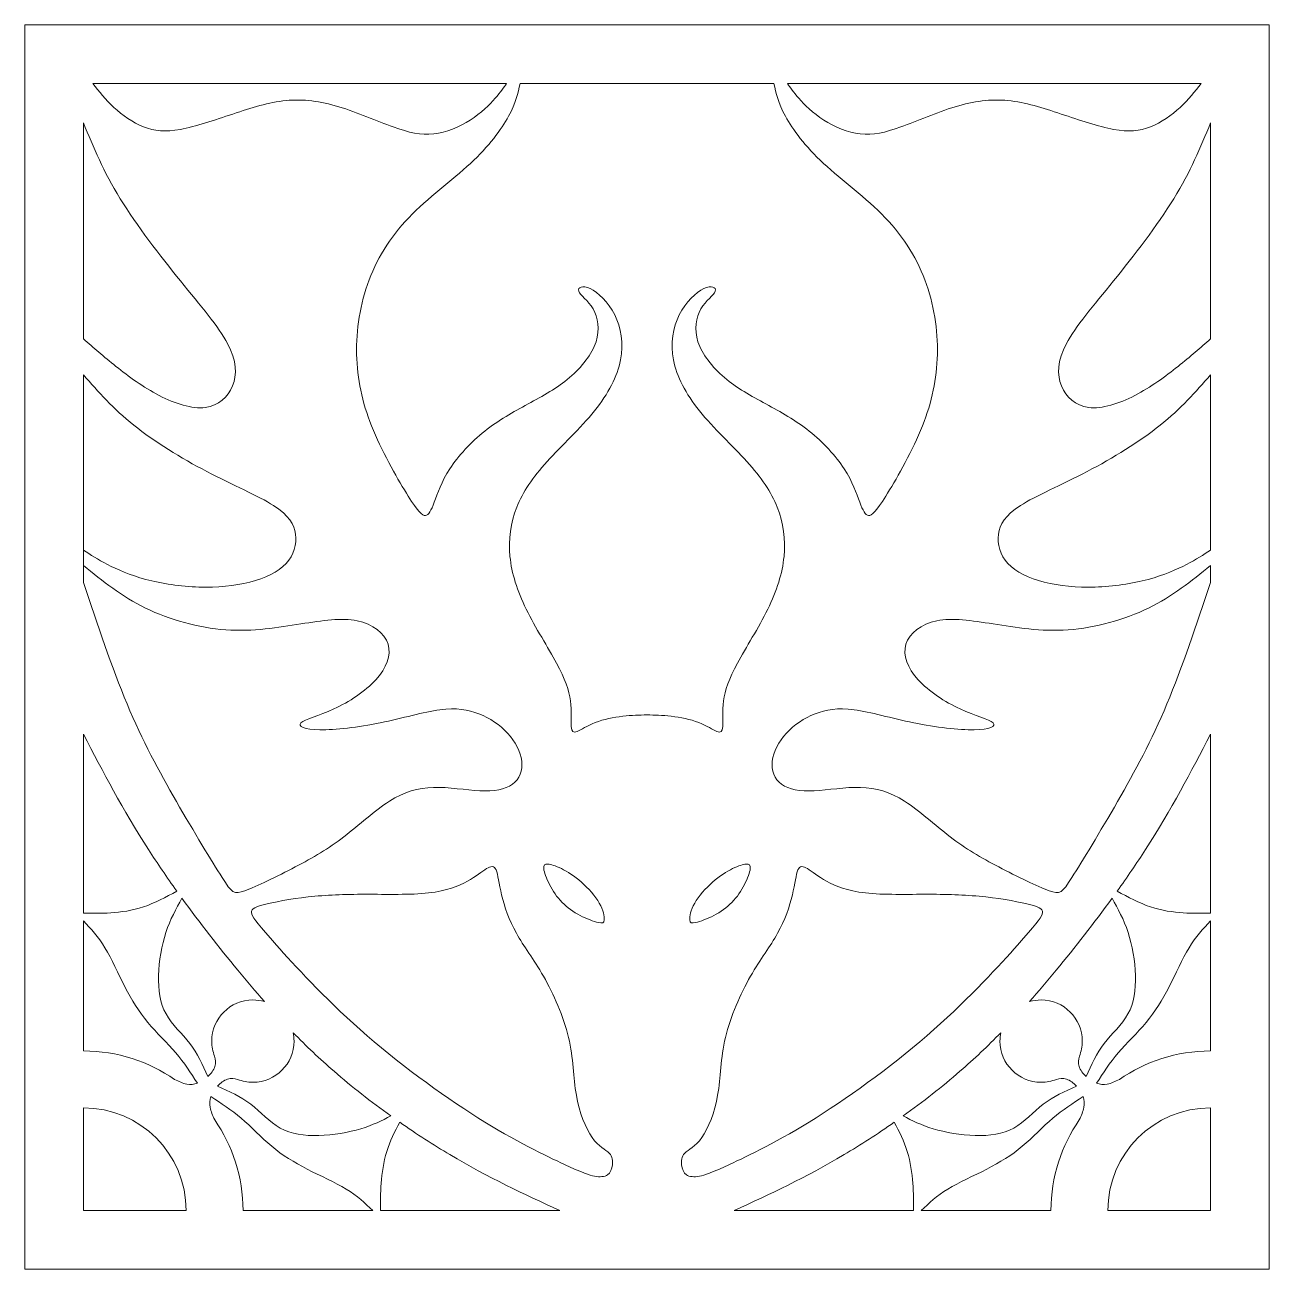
# Model space of a CAD drawing. Header units: millimetres. Extents: x -100 to 96, y -14 to 194.
# Drawn here: x 8.8 to 96.1, y 106.5 to 193.8 of the extents above; entities that cross this region are included whole.
import ezdxf

# ---------------------------------------------------------------- set-up
doc = ezdxf.new("R2010")
doc.units = ezdxf.units.MM
doc.header["$MEASUREMENT"] = 0
doc.layers.add('Layer 1', color=7, linetype='Continuous')

msp = doc.modelspace()

# ---------------------------------------------------------------- linework, layer by layer
at = {"layer": 'Layer 1', "lineweight": 20}
msp.add_lwpolyline([(8.777, 106.4617), (96.0902, 106.4617), (96.0902, 193.7749), (8.777, 193.7749), (8.777, 106.4617)], close=True, dxfattribs=at)
for points, knots in [([(13.5411, 189.6654), (13.9877, 189.0995), (14.4345, 188.5336), (15.025, 187.9877), (15.025, 187.9877), (15.6157, 187.4416), (16.3504, 186.9153), (17.1047, 186.6177), (17.1047, 186.6177), (17.859, 186.3199), (18.6334, 186.2502), (19.6905, 186.4437), (19.6905, 186.4437), (20.7476, 186.6373), (22.0878, 187.0943), (23.3732, 187.5211), (23.3732, 187.5211), (24.6587, 187.9479), (25.8896, 188.345), (27.1007, 188.464), (27.1007, 188.464), (28.3117, 188.5834), (29.503, 188.4242), (30.7982, 188.0323), (30.7982, 188.0323), (32.0937, 187.6402), (33.4936, 187.0146), (34.6151, 186.6128), (34.6151, 186.6128), (35.7368, 186.2108), (36.5807, 186.0318), (37.464, 186.1311), (37.464, 186.1311), (38.3475, 186.2303), (39.2707, 186.6078), (40.03, 187.0941), (40.03, 187.0941), (40.7895, 187.5805), (41.3851, 188.1761), (41.7822, 188.6227), (41.7822, 188.6227), (42.1792, 189.0696), (42.3778, 189.3676), (42.5763, 189.6654)], [0, 0, 0, 0, 0.0833333, 0.0833333, 0.0833333, 0.0833333, 0.1666667, 0.1666667, 0.1666667, 0.1666667, 0.25, 0.25, 0.25, 0.25, 0.3333333, 0.3333333, 0.3333333, 0.3333333, 0.4166667, 0.4166667, 0.4166667, 0.4166667, 0.5, 0.5, 0.5, 0.5, 0.5833333, 0.5833333, 0.5833333, 0.5833333, 0.6666667, 0.6666667, 0.6666667, 0.6666667, 0.75, 0.75, 0.75, 0.75, 0.8333333, 0.8333333, 0.8333333, 0.8333333, 1, 1, 1, 1]), ([(43.5294, 189.6654), (43.3806, 188.9804), (43.2316, 188.2954), (42.7206, 187.3624), (42.7206, 187.3624), (42.2094, 186.4293), (41.3356, 185.2478), (40.0453, 184.0518), (40.0453, 184.0518), (38.7547, 182.8558), (37.0473, 181.6445), (35.7122, 180.2451), (35.7122, 180.2451), (34.3772, 178.8456), (33.4142, 177.257), (32.8188, 175.5548), (32.8188, 175.5548), (32.2231, 173.8523), (31.9947, 172.0358), (32.0689, 170.3286), (32.0689, 170.3286), (32.1434, 168.6212), (32.5209, 167.0227), (33.2354, 165.3106), (33.2354, 165.3106), (33.9501, 163.5982), (35.0025, 161.7717), (35.6774, 160.7047), (35.6774, 160.7047), (36.3524, 159.6375), (36.6502, 159.3298), (36.8835, 159.3446), (36.8835, 159.3446), (37.1167, 159.3595), (37.2857, 159.6971), (37.5088, 160.2876), (37.5088, 160.2876), (37.7321, 160.8783), (38.0103, 161.7222), (38.5958, 162.6253), (38.5958, 162.6253), (39.1815, 163.5286), (40.075, 164.4916), (41.0427, 165.2608), (41.0427, 165.2608), (42.0106, 166.03), (43.0531, 166.606), (44.0854, 167.1717), (44.0854, 167.1717), (45.1178, 167.7374), (46.1402, 168.2936), (47.0037, 169.0281), (47.0037, 169.0281), (47.8674, 169.7627), (48.5722, 170.6759), (48.8551, 171.5444), (48.8551, 171.5444), (49.1381, 172.413), (48.999, 173.2369), (48.6517, 173.8373), (48.6517, 173.8373), (48.3043, 174.4378), (47.7481, 174.8153), (47.6488, 175.0882), (47.6488, 175.0882), (47.5495, 175.361), (47.9072, 175.53), (48.4482, 175.2721), (48.4482, 175.2721), (48.9891, 175.0139), (49.7137, 174.3287), (50.1653, 173.4305), (50.1653, 173.4305), (50.6168, 172.5321), (50.7958, 171.4203), (50.5725, 170.264), (50.5725, 170.264), (50.3489, 169.1074), (49.7236, 167.9062), (48.746, 166.6902), (48.746, 166.6902), (47.7681, 165.4742), (46.438, 164.2433), (45.4255, 163.1266), (45.4255, 163.1266), (44.413, 162.0099), (43.7181, 161.0072), (43.2913, 159.9204), (43.2913, 159.9204), (42.8645, 158.8334), (42.7053, 157.662), (42.8194, 156.471), (42.8194, 156.471), (42.9338, 155.2797), (43.321, 154.0686), (43.9612, 152.7685), (43.9612, 152.7685), (44.6014, 151.468), (45.495, 150.078), (46.0855, 148.9813), (46.0855, 148.9813), (46.6761, 147.8844), (46.9641, 147.0803), (47.0683, 146.3408), (47.0683, 146.3408), (47.1725, 145.6014), (47.093, 144.9261), (47.1128, 144.5441), (47.1128, 144.5441), (47.1327, 144.1621), (47.252, 144.0725), (47.5248, 144.1816), (47.5248, 144.1816), (47.7978, 144.291), (48.2246, 144.5988), (48.8002, 144.8221), (48.8002, 144.8221), (49.376, 145.0454), (50.1009, 145.1845), (50.7312, 145.2588), (50.7312, 145.2588), (51.3615, 145.3333), (51.8976, 145.3432), (52.4336, 145.3531)], [0, 0, 0, 0, 0.03125, 0.03125, 0.03125, 0.03125, 0.0625, 0.0625, 0.0625, 0.0625, 0.09375, 0.09375, 0.09375, 0.09375, 0.125, 0.125, 0.125, 0.125, 0.15625, 0.15625, 0.15625, 0.15625, 0.1875, 0.1875, 0.1875, 0.1875, 0.21875, 0.21875, 0.21875, 0.21875, 0.25, 0.25, 0.25, 0.25, 0.28125, 0.28125, 0.28125, 0.28125, 0.3125, 0.3125, 0.3125, 0.3125, 0.34375, 0.34375, 0.34375, 0.34375, 0.375, 0.375, 0.375, 0.375, 0.40625, 0.40625, 0.40625, 0.40625, 0.4375, 0.4375, 0.4375, 0.4375, 0.46875, 0.46875, 0.46875, 0.46875, 0.5, 0.5, 0.5, 0.5, 0.53125, 0.53125, 0.53125, 0.53125, 0.5625, 0.5625, 0.5625, 0.5625, 0.59375, 0.59375, 0.59375, 0.59375, 0.625, 0.625, 0.625, 0.625, 0.65625, 0.65625, 0.65625, 0.65625, 0.6875, 0.6875, 0.6875, 0.6875, 0.71875, 0.71875, 0.71875, 0.71875, 0.75, 0.75, 0.75, 0.75, 0.78125, 0.78125, 0.78125, 0.78125, 0.8125, 0.8125, 0.8125, 0.8125, 0.84375, 0.84375, 0.84375, 0.84375, 0.875, 0.875, 0.875, 0.875, 0.90625, 0.90625, 0.90625, 0.90625, 0.9375, 0.9375, 0.9375, 0.9375, 1, 1, 1, 1]), ([(61.3378, 189.6654), (61.4866, 188.9804), (61.6356, 188.2954), (62.1466, 187.3624), (62.1466, 187.3624), (62.6578, 186.4293), (63.5316, 185.2478), (64.8219, 184.0518), (64.8219, 184.0518), (66.1125, 182.8558), (67.8199, 181.6445), (69.155, 180.2451), (69.155, 180.2451), (70.49, 178.8456), (71.453, 177.257), (72.0484, 175.5548), (72.0484, 175.5548), (72.6441, 173.8523), (72.8725, 172.0358), (72.7983, 170.3286), (72.7983, 170.3286), (72.7238, 168.6212), (72.3463, 167.0227), (71.6318, 165.3106), (71.6318, 165.3106), (70.9171, 163.5982), (69.8647, 161.7717), (69.1898, 160.7047), (69.1898, 160.7047), (68.5148, 159.6375), (68.217, 159.3298), (67.9837, 159.3446), (67.9837, 159.3446), (67.7505, 159.3595), (67.5815, 159.6971), (67.3584, 160.2876), (67.3584, 160.2876), (67.1351, 160.8783), (66.8569, 161.7222), (66.2714, 162.6253), (66.2714, 162.6253), (65.6857, 163.5286), (64.7922, 164.4916), (63.8245, 165.2608), (63.8245, 165.2608), (62.8566, 166.03), (61.8141, 166.606), (60.7818, 167.1717), (60.7818, 167.1717), (59.7495, 167.7374), (58.727, 168.2936), (57.8635, 169.0281), (57.8635, 169.0281), (56.9998, 169.7627), (56.295, 170.6759), (56.0121, 171.5444), (56.0121, 171.5444), (55.7291, 172.413), (55.8682, 173.2369), (56.2155, 173.8373), (56.2155, 173.8373), (56.5629, 174.4378), (57.1191, 174.8153), (57.2184, 175.0882), (57.2184, 175.0882), (57.3177, 175.361), (56.96, 175.53), (56.419, 175.2721), (56.419, 175.2721), (55.8781, 175.0139), (55.1535, 174.3287), (54.7019, 173.4305), (54.7019, 173.4305), (54.2504, 172.5321), (54.0714, 171.4203), (54.2947, 170.264), (54.2947, 170.264), (54.5183, 169.1074), (55.1436, 167.9062), (56.1212, 166.6902), (56.1212, 166.6902), (57.0991, 165.4742), (58.4292, 164.2433), (59.4417, 163.1266), (59.4417, 163.1266), (60.4542, 162.0099), (61.1491, 161.0072), (61.5759, 159.9204), (61.5759, 159.9204), (62.0027, 158.8334), (62.1619, 157.662), (62.0478, 156.471), (62.0478, 156.471), (61.9334, 155.2797), (61.5462, 154.0686), (60.906, 152.7685), (60.906, 152.7685), (60.2658, 151.468), (59.3722, 150.078), (58.7817, 148.9813), (58.7817, 148.9813), (58.1911, 147.8844), (57.9031, 147.0803), (57.7989, 146.3408), (57.7989, 146.3408), (57.6947, 145.6014), (57.7742, 144.9261), (57.7544, 144.5441), (57.7544, 144.5441), (57.7345, 144.1621), (57.6152, 144.0725), (57.3424, 144.1816), (57.3424, 144.1816), (57.0694, 144.291), (56.6426, 144.5988), (56.067, 144.8221), (56.067, 144.8221), (55.4912, 145.0454), (54.7663, 145.1845), (54.136, 145.2588), (54.136, 145.2588), (53.5057, 145.3333), (52.9696, 145.3432), (52.4336, 145.3531)], [0, 0, 0, 0, 0.03125, 0.03125, 0.03125, 0.03125, 0.0625, 0.0625, 0.0625, 0.0625, 0.09375, 0.09375, 0.09375, 0.09375, 0.125, 0.125, 0.125, 0.125, 0.15625, 0.15625, 0.15625, 0.15625, 0.1875, 0.1875, 0.1875, 0.1875, 0.21875, 0.21875, 0.21875, 0.21875, 0.25, 0.25, 0.25, 0.25, 0.28125, 0.28125, 0.28125, 0.28125, 0.3125, 0.3125, 0.3125, 0.3125, 0.34375, 0.34375, 0.34375, 0.34375, 0.375, 0.375, 0.375, 0.375, 0.40625, 0.40625, 0.40625, 0.40625, 0.4375, 0.4375, 0.4375, 0.4375, 0.46875, 0.46875, 0.46875, 0.46875, 0.5, 0.5, 0.5, 0.5, 0.53125, 0.53125, 0.53125, 0.53125, 0.5625, 0.5625, 0.5625, 0.5625, 0.59375, 0.59375, 0.59375, 0.59375, 0.625, 0.625, 0.625, 0.625, 0.65625, 0.65625, 0.65625, 0.65625, 0.6875, 0.6875, 0.6875, 0.6875, 0.71875, 0.71875, 0.71875, 0.71875, 0.75, 0.75, 0.75, 0.75, 0.78125, 0.78125, 0.78125, 0.78125, 0.8125, 0.8125, 0.8125, 0.8125, 0.84375, 0.84375, 0.84375, 0.84375, 0.875, 0.875, 0.875, 0.875, 0.90625, 0.90625, 0.90625, 0.90625, 0.9375, 0.9375, 0.9375, 0.9375, 1, 1, 1, 1]), ([(91.3261, 189.6654), (90.8795, 189.0995), (90.4327, 188.5336), (89.8422, 187.9877), (89.8422, 187.9877), (89.2515, 187.4416), (88.5168, 186.9153), (87.7625, 186.6177), (87.7625, 186.6177), (87.0082, 186.3199), (86.2338, 186.2502), (85.1767, 186.4437), (85.1767, 186.4437), (84.1196, 186.6373), (82.7794, 187.0943), (81.494, 187.5211), (81.494, 187.5211), (80.2085, 187.9479), (78.9776, 188.345), (77.7665, 188.464), (77.7665, 188.464), (76.5555, 188.5834), (75.3642, 188.4242), (74.069, 188.0323), (74.069, 188.0323), (72.7735, 187.6402), (71.3736, 187.0146), (70.2521, 186.6128), (70.2521, 186.6128), (69.1304, 186.2108), (68.2865, 186.0318), (67.4032, 186.1311), (67.4032, 186.1311), (66.5197, 186.2303), (65.5965, 186.6078), (64.8372, 187.0941), (64.8372, 187.0941), (64.0777, 187.5805), (63.4821, 188.1761), (63.085, 188.6227), (63.085, 188.6227), (62.688, 189.0696), (62.4894, 189.3676), (62.2909, 189.6654)], [0, 0, 0, 0, 0.0833333, 0.0833333, 0.0833333, 0.0833333, 0.1666667, 0.1666667, 0.1666667, 0.1666667, 0.25, 0.25, 0.25, 0.25, 0.3333333, 0.3333333, 0.3333333, 0.3333333, 0.4166667, 0.4166667, 0.4166667, 0.4166667, 0.5, 0.5, 0.5, 0.5, 0.5833333, 0.5833333, 0.5833333, 0.5833333, 0.6666667, 0.6666667, 0.6666667, 0.6666667, 0.75, 0.75, 0.75, 0.75, 0.8333333, 0.8333333, 0.8333333, 0.8333333, 1, 1, 1, 1]), ([(12.8865, 186.8948), (13.5915, 185.1877), (14.2966, 183.48), (15.463, 181.5792), (15.463, 181.5792), (16.6295, 179.6785), (18.2575, 177.5837), (19.6918, 175.8168), (19.6918, 175.8168), (21.1262, 174.05), (22.367, 172.6107), (23.0022, 171.4048), (23.0022, 171.4048), (23.6375, 170.1987), (23.6674, 169.2256), (23.3498, 168.4366), (23.3498, 168.4366), (23.0322, 167.6474), (22.367, 167.0418), (21.4389, 166.9277), (21.4389, 166.9277), (20.5108, 166.8133), (19.3195, 167.1908), (18.2028, 167.7664), (18.2028, 167.7664), (17.086, 168.342), (16.0438, 169.1166), (15.1702, 169.8113), (15.1702, 169.8113), (14.2966, 170.5062), (13.5915, 171.1216), (12.8865, 171.737)], [0, 0, 0, 0, 0.1111111, 0.1111111, 0.1111111, 0.1111111, 0.2222222, 0.2222222, 0.2222222, 0.2222222, 0.3333333, 0.3333333, 0.3333333, 0.3333333, 0.4444444, 0.4444444, 0.4444444, 0.4444444, 0.5555556, 0.5555556, 0.5555556, 0.5555556, 0.6666667, 0.6666667, 0.6666667, 0.6666667, 0.7777778, 0.7777778, 0.7777778, 0.7777778, 1, 1, 1, 1]), ([(91.9807, 186.8948), (91.2757, 185.1877), (90.5707, 183.48), (89.4042, 181.5792), (89.4042, 181.5792), (88.2377, 179.6785), (86.6097, 177.5837), (85.1754, 175.8168), (85.1754, 175.8168), (83.741, 174.05), (82.5002, 172.6107), (81.865, 171.4048), (81.865, 171.4048), (81.2297, 170.1987), (81.1998, 169.2256), (81.5174, 168.4366), (81.5174, 168.4366), (81.8351, 167.6474), (82.5002, 167.0418), (83.4283, 166.9277), (83.4283, 166.9277), (84.3564, 166.8133), (85.5477, 167.1908), (86.6644, 167.7664), (86.6644, 167.7664), (87.7812, 168.342), (88.8234, 169.1166), (89.697, 169.8113), (89.697, 169.8113), (90.5707, 170.5062), (91.2757, 171.1216), (91.9807, 171.737)], [0, 0, 0, 0, 0.1111111, 0.1111111, 0.1111111, 0.1111111, 0.2222222, 0.2222222, 0.2222222, 0.2222222, 0.3333333, 0.3333333, 0.3333333, 0.3333333, 0.4444444, 0.4444444, 0.4444444, 0.4444444, 0.5555556, 0.5555556, 0.5555556, 0.5555556, 0.6666667, 0.6666667, 0.6666667, 0.6666667, 0.7777778, 0.7777778, 0.7777778, 0.7777778, 1, 1, 1, 1]), ([(12.8865, 169.206), (13.929, 168.0249), (14.9714, 166.8433), (16.4206, 165.682), (16.4206, 165.682), (17.8701, 164.5207), (19.7265, 163.3789), (21.5478, 162.431), (21.5478, 162.431), (23.3694, 161.4831), (25.1565, 160.7286), (26.2334, 160.0389), (26.2334, 160.0389), (27.3102, 159.3489), (27.6778, 158.7236), (27.767, 158.0289), (27.767, 158.0289), (27.8563, 157.334), (27.6677, 156.5693), (27.1119, 155.9739), (27.1119, 155.9739), (26.5559, 155.3783), (25.6328, 154.9513), (24.5608, 154.6785), (24.5608, 154.6785), (23.4887, 154.4054), (22.2677, 154.2863), (20.9873, 154.3259), (20.9873, 154.3259), (19.7067, 154.3658), (18.3664, 154.5643), (17.2549, 154.8621), (17.2549, 154.8621), (16.1431, 155.16), (15.2593, 155.557), (14.5696, 155.9143), (14.5696, 155.9143), (13.8797, 156.2717), (13.3829, 156.5894), (12.8865, 156.907)], [0, 0, 0, 0, 0.0909091, 0.0909091, 0.0909091, 0.0909091, 0.1818182, 0.1818182, 0.1818182, 0.1818182, 0.2727273, 0.2727273, 0.2727273, 0.2727273, 0.3636364, 0.3636364, 0.3636364, 0.3636364, 0.4545455, 0.4545455, 0.4545455, 0.4545455, 0.5454545, 0.5454545, 0.5454545, 0.5454545, 0.6363636, 0.6363636, 0.6363636, 0.6363636, 0.7272727, 0.7272727, 0.7272727, 0.7272727, 0.8181818, 0.8181818, 0.8181818, 0.8181818, 1, 1, 1, 1]), ([(91.9807, 169.206), (90.9382, 168.0249), (89.8958, 166.8433), (88.4466, 165.682), (88.4466, 165.682), (86.9971, 164.5207), (85.1407, 163.3789), (83.3194, 162.431), (83.3194, 162.431), (81.4978, 161.4831), (79.7107, 160.7286), (78.6339, 160.0389), (78.6339, 160.0389), (77.557, 159.3489), (77.1894, 158.7236), (77.1002, 158.0289), (77.1002, 158.0289), (77.0109, 157.334), (77.1995, 156.5693), (77.7553, 155.9739), (77.7553, 155.9739), (78.3113, 155.3783), (79.2344, 154.9513), (80.3064, 154.6785), (80.3064, 154.6785), (81.3785, 154.4054), (82.5995, 154.2863), (83.8799, 154.3259), (83.8799, 154.3259), (85.1605, 154.3658), (86.5008, 154.5643), (87.6123, 154.8621), (87.6123, 154.8621), (88.7241, 155.16), (89.6079, 155.557), (90.2976, 155.9143), (90.2976, 155.9143), (90.9875, 156.2717), (91.4843, 156.5894), (91.9807, 156.907)], [0, 0, 0, 0, 0.0909091, 0.0909091, 0.0909091, 0.0909091, 0.1818182, 0.1818182, 0.1818182, 0.1818182, 0.2727273, 0.2727273, 0.2727273, 0.2727273, 0.3636364, 0.3636364, 0.3636364, 0.3636364, 0.4545455, 0.4545455, 0.4545455, 0.4545455, 0.5454545, 0.5454545, 0.5454545, 0.5454545, 0.6363636, 0.6363636, 0.6363636, 0.6363636, 0.7272727, 0.7272727, 0.7272727, 0.7272727, 0.8181818, 0.8181818, 0.8181818, 0.8181818, 1, 1, 1, 1]), ([(12.8865, 155.8348), (14.2268, 154.753), (15.567, 153.6707), (17.2497, 152.847), (17.2497, 152.847), (18.9323, 152.0231), (20.9574, 151.4572), (22.868, 151.3233), (22.868, 151.3233), (24.779, 151.1893), (26.576, 151.4872), (28.1344, 151.7352), (28.1344, 151.7352), (29.6927, 151.9833), (31.013, 152.1821), (32.0948, 151.9588), (32.0948, 151.9588), (33.1769, 151.7352), (34.0208, 151.0899), (34.2639, 150.3157), (34.2639, 150.3157), (34.5073, 149.5416), (34.1498, 148.638), (33.4054, 147.8193), (33.4054, 147.8193), (32.661, 147.0004), (31.5291, 146.2657), (30.4621, 145.7745), (30.4621, 145.7745), (29.3949, 145.2831), (28.3923, 145.0348), (28.1443, 144.7966), (28.1443, 144.7966), (27.896, 144.5585), (28.4022, 144.33), (29.4692, 144.3102), (29.4692, 144.3102), (30.5364, 144.2901), (32.1646, 144.479), (33.718, 144.7964), (33.718, 144.7964), (35.2715, 145.114), (36.7506, 145.5611), (37.9021, 145.7148), (37.9021, 145.7148), (39.0535, 145.8688), (39.8776, 145.7297), (40.6418, 145.4271), (40.6418, 145.4271), (41.406, 145.1244), (42.111, 144.6575), (42.6517, 144.0671), (42.6517, 144.0671), (43.1927, 143.4764), (43.5702, 142.7617), (43.6444, 142.1066), (43.6444, 142.1066), (43.719, 141.4514), (43.4907, 140.8557), (42.9847, 140.4886), (42.9847, 140.4886), (42.4784, 140.1212), (41.6939, 139.9821), (40.7064, 140.0267), (40.7064, 140.0267), (39.7186, 140.0715), (38.5274, 140.3), (37.4455, 140.2702), (37.4455, 140.2702), (36.3635, 140.2403), (35.3906, 139.9524), (34.3582, 139.2973), (34.3582, 139.2973), (33.3259, 138.6421), (32.2339, 137.6196), (31.157, 136.7958), (31.157, 136.7958), (30.0799, 135.9719), (29.0177, 135.3465), (27.7521, 134.6816), (27.7521, 134.6816), (26.4866, 134.0164), (25.0173, 133.3116), (24.2234, 133.0188), (24.2234, 133.0188), (23.4292, 132.7259), (23.3099, 132.845), (22.6103, 133.9516), (22.6103, 133.9516), (21.9105, 135.0584), (20.6296, 137.1532), (19.4089, 139.2773), (19.4089, 139.2773), (18.1879, 141.4016), (17.0264, 143.5559), (15.9495, 146.1218), (15.9495, 146.1218), (14.8724, 148.6878), (13.8792, 151.6659), (12.8865, 154.6438)], [0, 0, 0, 0, 0.0384615, 0.0384615, 0.0384615, 0.0384615, 0.0769231, 0.0769231, 0.0769231, 0.0769231, 0.1153846, 0.1153846, 0.1153846, 0.1153846, 0.1538462, 0.1538462, 0.1538462, 0.1538462, 0.1923077, 0.1923077, 0.1923077, 0.1923077, 0.2307692, 0.2307692, 0.2307692, 0.2307692, 0.2692308, 0.2692308, 0.2692308, 0.2692308, 0.3076923, 0.3076923, 0.3076923, 0.3076923, 0.3461538, 0.3461538, 0.3461538, 0.3461538, 0.3846154, 0.3846154, 0.3846154, 0.3846154, 0.4230769, 0.4230769, 0.4230769, 0.4230769, 0.4615385, 0.4615385, 0.4615385, 0.4615385, 0.5, 0.5, 0.5, 0.5, 0.5384615, 0.5384615, 0.5384615, 0.5384615, 0.5769231, 0.5769231, 0.5769231, 0.5769231, 0.6153846, 0.6153846, 0.6153846, 0.6153846, 0.6538462, 0.6538462, 0.6538462, 0.6538462, 0.6923077, 0.6923077, 0.6923077, 0.6923077, 0.7307692, 0.7307692, 0.7307692, 0.7307692, 0.7692308, 0.7692308, 0.7692308, 0.7692308, 0.8076923, 0.8076923, 0.8076923, 0.8076923, 0.8461538, 0.8461538, 0.8461538, 0.8461538, 0.8846154, 0.8846154, 0.8846154, 0.8846154, 0.9230769, 0.9230769, 0.9230769, 0.9230769, 1, 1, 1, 1]), ([(91.9807, 155.8348), (90.6404, 154.753), (89.3002, 153.6707), (87.6175, 152.847), (87.6175, 152.847), (85.9349, 152.0231), (83.9098, 151.4572), (81.9992, 151.3233), (81.9992, 151.3233), (80.0882, 151.1893), (78.2912, 151.4872), (76.7329, 151.7352), (76.7329, 151.7352), (75.1745, 151.9833), (73.8542, 152.1821), (72.7724, 151.9588), (72.7724, 151.9588), (71.6903, 151.7352), (70.8464, 151.0899), (70.6033, 150.3157), (70.6033, 150.3157), (70.3599, 149.5416), (70.7174, 148.638), (71.4618, 147.8193), (71.4618, 147.8193), (72.2062, 147.0004), (73.3381, 146.2657), (74.4051, 145.7745), (74.4051, 145.7745), (75.4723, 145.2831), (76.4749, 145.0348), (76.7229, 144.7966), (76.7229, 144.7966), (76.9712, 144.5585), (76.465, 144.33), (75.398, 144.3102), (75.398, 144.3102), (74.3308, 144.2901), (72.7026, 144.479), (71.1492, 144.7964), (71.1492, 144.7964), (69.5957, 145.114), (68.1166, 145.5611), (66.9651, 145.7148), (66.9651, 145.7148), (65.8137, 145.8688), (64.9896, 145.7297), (64.2254, 145.4271), (64.2254, 145.4271), (63.4612, 145.1244), (62.7562, 144.6575), (62.2155, 144.0671), (62.2155, 144.0671), (61.6745, 143.4764), (61.297, 142.7617), (61.2228, 142.1066), (61.2228, 142.1066), (61.1482, 141.4514), (61.3765, 140.8557), (61.8825, 140.4886), (61.8825, 140.4886), (62.3888, 140.1212), (63.1733, 139.9821), (64.1608, 140.0267), (64.1608, 140.0267), (65.1486, 140.0715), (66.3398, 140.3), (67.4217, 140.2702), (67.4217, 140.2702), (68.5037, 140.2403), (69.4766, 139.9524), (70.509, 139.2973), (70.509, 139.2973), (71.5413, 138.6421), (72.6333, 137.6196), (73.7102, 136.7958), (73.7102, 136.7958), (74.7873, 135.9719), (75.8495, 135.3465), (77.1151, 134.6816), (77.1151, 134.6816), (78.3806, 134.0164), (79.8499, 133.3116), (80.6438, 133.0188), (80.6438, 133.0188), (81.438, 132.7259), (81.5573, 132.845), (82.2569, 133.9516), (82.2569, 133.9516), (82.9567, 135.0584), (84.2376, 137.1532), (85.4583, 139.2773), (85.4583, 139.2773), (86.6793, 141.4016), (87.8408, 143.5559), (88.9177, 146.1218), (88.9177, 146.1218), (89.9948, 148.6878), (90.988, 151.6659), (91.9807, 154.6438)], [0, 0, 0, 0, 0.0384615, 0.0384615, 0.0384615, 0.0384615, 0.0769231, 0.0769231, 0.0769231, 0.0769231, 0.1153846, 0.1153846, 0.1153846, 0.1153846, 0.1538462, 0.1538462, 0.1538462, 0.1538462, 0.1923077, 0.1923077, 0.1923077, 0.1923077, 0.2307692, 0.2307692, 0.2307692, 0.2307692, 0.2692308, 0.2692308, 0.2692308, 0.2692308, 0.3076923, 0.3076923, 0.3076923, 0.3076923, 0.3461538, 0.3461538, 0.3461538, 0.3461538, 0.3846154, 0.3846154, 0.3846154, 0.3846154, 0.4230769, 0.4230769, 0.4230769, 0.4230769, 0.4615385, 0.4615385, 0.4615385, 0.4615385, 0.5, 0.5, 0.5, 0.5, 0.5384615, 0.5384615, 0.5384615, 0.5384615, 0.5769231, 0.5769231, 0.5769231, 0.5769231, 0.6153846, 0.6153846, 0.6153846, 0.6153846, 0.6538462, 0.6538462, 0.6538462, 0.6538462, 0.6923077, 0.6923077, 0.6923077, 0.6923077, 0.7307692, 0.7307692, 0.7307692, 0.7307692, 0.7692308, 0.7692308, 0.7692308, 0.7692308, 0.8076923, 0.8076923, 0.8076923, 0.8076923, 0.8461538, 0.8461538, 0.8461538, 0.8461538, 0.8846154, 0.8846154, 0.8846154, 0.8846154, 0.9230769, 0.9230769, 0.9230769, 0.9230769, 1, 1, 1, 1]), ([(12.8865, 143.9977), (14.261, 141.3572), (15.6354, 138.7168), (17.4543, 135.8976), (17.4543, 135.8976), (18.0724, 134.9395), (18.7419, 133.9608), (19.4417, 132.9827)], [0, 0, 0, 0, 0.3333333, 0.3333333, 0.3333333, 0.3333333, 1, 1, 1, 1]), ([(91.9807, 143.9977), (90.6062, 141.3572), (89.2318, 138.7168), (87.4129, 135.8976), (87.4129, 135.8976), (86.7948, 134.9395), (86.1253, 133.9608), (85.4255, 132.9827)], [0, 0, 0, 0, 0.3333333, 0.3333333, 0.3333333, 0.3333333, 1, 1, 1, 1]), ([(26.4359, 129.2023), (27.6668, 127.8227), (29.7317, 125.5395), (32.3026, 123.2664), (32.3026, 123.2664), (34.8735, 120.9933), (37.9509, 118.7298), (40.5713, 117.0821), (40.5713, 117.0821), (43.192, 115.4343), (45.3559, 114.402), (46.6512, 113.8066), (46.6512, 113.8066), (47.9466, 113.211), (48.3734, 113.0518), (48.7505, 112.9825), (48.7505, 112.9825), (49.1277, 112.9129), (49.4555, 112.9327), (49.6639, 113.0766), (49.6639, 113.0766), (49.8724, 113.2204), (49.9618, 113.4888), (50.0014, 113.7715), (50.0014, 113.7715), (50.0412, 114.0544), (50.0311, 114.3523), (49.783, 114.6003), (49.783, 114.6003), (49.535, 114.8486), (49.0483, 115.0471), (48.5868, 115.6972), (48.5868, 115.6972), (48.1254, 116.3473), (47.6884, 117.4495), (47.475, 118.6751), (47.475, 118.6751), (47.2616, 119.9011), (47.2715, 121.2512), (46.9242, 122.7203), (46.9242, 122.7203), (46.5769, 124.1893), (45.8718, 125.7778), (45.1722, 127.0085), (45.1722, 127.0085), (44.4724, 128.2393), (43.7775, 129.1132), (43.2663, 130.0312), (43.2663, 130.0312), (42.7551, 130.9494), (42.4273, 131.9126), (42.2339, 132.7164), (42.2339, 132.7164), (42.0404, 133.5205), (41.9807, 134.1659), (41.8418, 134.4736), (41.8418, 134.4736), (41.7029, 134.7813), (41.4844, 134.7514), (41.1717, 134.563), (41.1717, 134.563), (40.859, 134.3743), (40.452, 134.0265), (39.8316, 133.6842), (39.8316, 133.6842), (39.2113, 133.3418), (38.3772, 133.0041), (37.1117, 132.8603), (37.1117, 132.8603), (35.8462, 132.7162), (34.1484, 132.7662), (32.6646, 132.7662), (32.6646, 132.7662), (31.1807, 132.7662), (29.91, 132.7162), (28.6642, 132.5773), (28.6642, 132.5773), (27.4185, 132.4384), (26.1976, 132.2102), (25.4928, 132.0218), (25.4928, 132.0218), (24.788, 131.8331), (24.5993, 131.6839), (24.7035, 131.3714), (24.7035, 131.3714), (24.8078, 131.0588), (25.2051, 130.582), (26.4359, 129.2023)], [0, 0, 0, 0, 0.0434783, 0.0434783, 0.0434783, 0.0434783, 0.0869565, 0.0869565, 0.0869565, 0.0869565, 0.1304348, 0.1304348, 0.1304348, 0.1304348, 0.173913, 0.173913, 0.173913, 0.173913, 0.2173913, 0.2173913, 0.2173913, 0.2173913, 0.2608696, 0.2608696, 0.2608696, 0.2608696, 0.3043478, 0.3043478, 0.3043478, 0.3043478, 0.3478261, 0.3478261, 0.3478261, 0.3478261, 0.3913043, 0.3913043, 0.3913043, 0.3913043, 0.4347826, 0.4347826, 0.4347826, 0.4347826, 0.4782609, 0.4782609, 0.4782609, 0.4782609, 0.5217391, 0.5217391, 0.5217391, 0.5217391, 0.5652174, 0.5652174, 0.5652174, 0.5652174, 0.6086957, 0.6086957, 0.6086957, 0.6086957, 0.6521739, 0.6521739, 0.6521739, 0.6521739, 0.6956522, 0.6956522, 0.6956522, 0.6956522, 0.7391304, 0.7391304, 0.7391304, 0.7391304, 0.7826087, 0.7826087, 0.7826087, 0.7826087, 0.826087, 0.826087, 0.826087, 0.826087, 0.8695652, 0.8695652, 0.8695652, 0.8695652, 0.9130435, 0.9130435, 0.9130435, 0.9130435, 1, 1, 1, 1]), ([(45.5929, 133.4512), (45.8162, 133.0145), (46.1091, 132.5724), (46.4738, 132.1978), (46.4738, 132.1978), (46.8387, 131.823), (47.2756, 131.5153), (47.742, 131.2746), (47.742, 131.2746), (48.2084, 131.034), (48.705, 130.86), (49.0075, 130.7857), (49.0075, 130.7857), (49.3103, 130.7112), (49.4197, 130.7362), (49.4346, 130.9694), (49.4346, 130.9694), (49.4494, 131.2026), (49.37, 131.6445), (49.0872, 132.1406), (49.0872, 132.1406), (48.8043, 132.637), (48.3176, 133.188), (47.8264, 133.6198), (47.8264, 133.6198), (47.335, 134.0515), (46.8387, 134.3644), (46.4267, 134.5677), (46.4267, 134.5677), (46.0148, 134.7712), (45.687, 134.8657), (45.4736, 134.8781), (45.4736, 134.8781), (45.2602, 134.8905), (45.161, 134.8207), (45.1882, 134.5702), (45.1882, 134.5702), (45.2154, 134.3196), (45.3696, 133.8879), (45.5929, 133.4512)], [0, 0, 0, 0, 0.0909091, 0.0909091, 0.0909091, 0.0909091, 0.1818182, 0.1818182, 0.1818182, 0.1818182, 0.2727273, 0.2727273, 0.2727273, 0.2727273, 0.3636364, 0.3636364, 0.3636364, 0.3636364, 0.4545455, 0.4545455, 0.4545455, 0.4545455, 0.5454545, 0.5454545, 0.5454545, 0.5454545, 0.6363636, 0.6363636, 0.6363636, 0.6363636, 0.7272727, 0.7272727, 0.7272727, 0.7272727, 0.8181818, 0.8181818, 0.8181818, 0.8181818, 1, 1, 1, 1]), ([(78.4313, 129.2023), (77.2004, 127.8227), (75.1355, 125.5395), (72.5646, 123.2664), (72.5646, 123.2664), (69.9937, 120.9933), (66.9163, 118.7298), (64.2959, 117.0821), (64.2959, 117.0821), (61.6752, 115.4343), (59.5113, 114.402), (58.216, 113.8066), (58.216, 113.8066), (56.9206, 113.211), (56.4938, 113.0518), (56.1167, 112.9825), (56.1167, 112.9825), (55.7395, 112.9129), (55.4117, 112.9327), (55.2033, 113.0766), (55.2033, 113.0766), (54.9948, 113.2204), (54.9054, 113.4888), (54.8658, 113.7715), (54.8658, 113.7715), (54.826, 114.0544), (54.8361, 114.3523), (55.0842, 114.6003), (55.0842, 114.6003), (55.3322, 114.8486), (55.8189, 115.0471), (56.2804, 115.6972), (56.2804, 115.6972), (56.7418, 116.3473), (57.1788, 117.4495), (57.3922, 118.6751), (57.3922, 118.6751), (57.6056, 119.9011), (57.5957, 121.2512), (57.943, 122.7203), (57.943, 122.7203), (58.2903, 124.1893), (58.9954, 125.7778), (59.695, 127.0085), (59.695, 127.0085), (60.3948, 128.2393), (61.0897, 129.1132), (61.6009, 130.0312), (61.6009, 130.0312), (62.1121, 130.9494), (62.4399, 131.9126), (62.6333, 132.7164), (62.6333, 132.7164), (62.8268, 133.5205), (62.8865, 134.1659), (63.0254, 134.4736), (63.0254, 134.4736), (63.1643, 134.7813), (63.3828, 134.7514), (63.6955, 134.563), (63.6955, 134.563), (64.0082, 134.3743), (64.4152, 134.0265), (65.0356, 133.6842), (65.0356, 133.6842), (65.6559, 133.3418), (66.49, 133.0041), (67.7555, 132.8603), (67.7555, 132.8603), (69.021, 132.7162), (70.7188, 132.7662), (72.2026, 132.7662), (72.2026, 132.7662), (73.6865, 132.7662), (74.9572, 132.7162), (76.203, 132.5773), (76.203, 132.5773), (77.4487, 132.4384), (78.6696, 132.2102), (79.3744, 132.0218), (79.3744, 132.0218), (80.0792, 131.8331), (80.2679, 131.6839), (80.1637, 131.3714), (80.1637, 131.3714), (80.0594, 131.0588), (79.6621, 130.582), (78.4313, 129.2023)], [0, 0, 0, 0, 0.0434783, 0.0434783, 0.0434783, 0.0434783, 0.0869565, 0.0869565, 0.0869565, 0.0869565, 0.1304348, 0.1304348, 0.1304348, 0.1304348, 0.173913, 0.173913, 0.173913, 0.173913, 0.2173913, 0.2173913, 0.2173913, 0.2173913, 0.2608696, 0.2608696, 0.2608696, 0.2608696, 0.3043478, 0.3043478, 0.3043478, 0.3043478, 0.3478261, 0.3478261, 0.3478261, 0.3478261, 0.3913043, 0.3913043, 0.3913043, 0.3913043, 0.4347826, 0.4347826, 0.4347826, 0.4347826, 0.4782609, 0.4782609, 0.4782609, 0.4782609, 0.5217391, 0.5217391, 0.5217391, 0.5217391, 0.5652174, 0.5652174, 0.5652174, 0.5652174, 0.6086957, 0.6086957, 0.6086957, 0.6086957, 0.6521739, 0.6521739, 0.6521739, 0.6521739, 0.6956522, 0.6956522, 0.6956522, 0.6956522, 0.7391304, 0.7391304, 0.7391304, 0.7391304, 0.7826087, 0.7826087, 0.7826087, 0.7826087, 0.826087, 0.826087, 0.826087, 0.826087, 0.8695652, 0.8695652, 0.8695652, 0.8695652, 0.9130435, 0.9130435, 0.9130435, 0.9130435, 1, 1, 1, 1]), ([(59.2743, 133.4512), (59.051, 133.0145), (58.7581, 132.5724), (58.3934, 132.1978), (58.3934, 132.1978), (58.0285, 131.823), (57.5916, 131.5153), (57.1252, 131.2746), (57.1252, 131.2746), (56.6588, 131.034), (56.1622, 130.86), (55.8597, 130.7857), (55.8597, 130.7857), (55.5569, 130.7112), (55.4475, 130.7362), (55.4326, 130.9694), (55.4326, 130.9694), (55.4178, 131.2026), (55.4972, 131.6445), (55.78, 132.1406), (55.78, 132.1406), (56.0629, 132.637), (56.5496, 133.188), (57.0408, 133.6198), (57.0408, 133.6198), (57.5322, 134.0515), (58.0285, 134.3644), (58.4405, 134.5677), (58.4405, 134.5677), (58.8524, 134.7712), (59.1802, 134.8657), (59.3936, 134.8781), (59.3936, 134.8781), (59.607, 134.8905), (59.7062, 134.8207), (59.679, 134.5702), (59.679, 134.5702), (59.6518, 134.3196), (59.4976, 133.8879), (59.2743, 133.4512)], [0, 0, 0, 0, 0.0909091, 0.0909091, 0.0909091, 0.0909091, 0.1818182, 0.1818182, 0.1818182, 0.1818182, 0.2727273, 0.2727273, 0.2727273, 0.2727273, 0.3636364, 0.3636364, 0.3636364, 0.3636364, 0.4545455, 0.4545455, 0.4545455, 0.4545455, 0.5454545, 0.5454545, 0.5454545, 0.5454545, 0.6363636, 0.6363636, 0.6363636, 0.6363636, 0.7272727, 0.7272727, 0.7272727, 0.7272727, 0.8181818, 0.8181818, 0.8181818, 0.8181818, 1, 1, 1, 1]), ([(19.4417, 132.9827), (18.6665, 132.5647), (17.891, 132.1462), (17.1015, 131.8826), (17.1015, 131.8826), (16.3119, 131.619), (15.5076, 131.5099), (14.8028, 131.4635), (14.8028, 131.4635), (14.098, 131.4171), (13.4922, 131.4335), (12.8865, 131.45)], [0, 0, 0, 0, 0.25, 0.25, 0.25, 0.25, 0.5, 0.5, 0.5, 0.5, 1, 1, 1, 1]), ([(85.4255, 132.9827), (86.2007, 132.5647), (86.9762, 132.1462), (87.7657, 131.8826), (87.7657, 131.8826), (88.5553, 131.619), (89.3596, 131.5099), (90.0644, 131.4635), (90.0644, 131.4635), (90.7692, 131.4171), (91.375, 131.4335), (91.9807, 131.45)], [0, 0, 0, 0, 0.25, 0.25, 0.25, 0.25, 0.5, 0.5, 0.5, 0.5, 1, 1, 1, 1]), ([(19.7979, 132.4885), (19.3865, 131.7466), (18.975, 131.0041), (18.6745, 130.0892), (18.6745, 130.0892), (18.374, 129.1743), (18.1846, 128.0861), (18.1564, 127.0756), (18.1564, 127.0756), (18.1284, 126.0648), (18.2616, 125.131), (18.6828, 124.366), (18.6828, 124.366), (19.104, 123.601), (19.8129, 123.0044), (20.3501, 122.3004), (20.3501, 122.3004), (20.8872, 121.5962), (21.2523, 120.7844), (21.6176, 119.9728)], [0, 0, 0, 0, 0.1666667, 0.1666667, 0.1666667, 0.1666667, 0.3333333, 0.3333333, 0.3333333, 0.3333333, 0.5, 0.5, 0.5, 0.5, 0.6666667, 0.6666667, 0.6666667, 0.6666667, 1, 1, 1, 1]), ([(19.7978, 132.4886), (21.0564, 130.7544), (22.4, 129.0324), (23.7104, 127.4404), (23.7104, 127.4404), (24.3382, 126.678), (24.9586, 125.9448), (25.5837, 125.2362)], [0, 0, 0, 0, 0.3333333, 0.3333333, 0.3333333, 0.3333333, 1, 1, 1, 1]), ([(85.0694, 132.4886), (83.8108, 130.7544), (82.4672, 129.0324), (81.1568, 127.4404), (81.1568, 127.4404), (80.529, 126.678), (79.9086, 125.9448), (79.2835, 125.2362)], [0, 0, 0, 0, 0.3333333, 0.3333333, 0.3333333, 0.3333333, 1, 1, 1, 1]), ([(85.0693, 132.4885), (85.4807, 131.7466), (85.8922, 131.0041), (86.1927, 130.0892), (86.1927, 130.0892), (86.4932, 129.1743), (86.6826, 128.0861), (86.7108, 127.0756), (86.7108, 127.0756), (86.7388, 126.0648), (86.6056, 125.131), (86.1844, 124.366), (86.1844, 124.366), (85.7632, 123.601), (85.0543, 123.0044), (84.5171, 122.3004), (84.5171, 122.3004), (83.98, 121.5962), (83.6149, 120.7844), (83.2496, 119.9728)], [0, 0, 0, 0, 0.1666667, 0.1666667, 0.1666667, 0.1666667, 0.3333333, 0.3333333, 0.3333333, 0.3333333, 0.5, 0.5, 0.5, 0.5, 0.6666667, 0.6666667, 0.6666667, 0.6666667, 1, 1, 1, 1]), ([(20.8832, 119.5029), (20.4259, 120.2184), (19.9683, 120.9342), (19.3675, 121.6358), (19.3675, 121.6358), (18.767, 122.3376), (18.0229, 123.0254), (17.3983, 123.7764), (17.3983, 123.7764), (16.7735, 124.5275), (16.2683, 125.3419), (15.7946, 126.2647), (15.7946, 126.2647), (15.3207, 127.1878), (14.8784, 128.2197), (14.399, 129.0098), (14.399, 129.0098), (13.9196, 129.8), (13.4032, 130.3488), (12.8865, 130.8973)], [0, 0, 0, 0, 0.1666667, 0.1666667, 0.1666667, 0.1666667, 0.3333333, 0.3333333, 0.3333333, 0.3333333, 0.5, 0.5, 0.5, 0.5, 0.6666667, 0.6666667, 0.6666667, 0.6666667, 1, 1, 1, 1]), ([(83.984, 119.5029), (84.4413, 120.2184), (84.8989, 120.9342), (85.4997, 121.6358), (85.4997, 121.6358), (86.1002, 122.3376), (86.8443, 123.0254), (87.4689, 123.7764), (87.4689, 123.7764), (88.0937, 124.5275), (88.5989, 125.3419), (89.0726, 126.2647), (89.0726, 126.2647), (89.5465, 127.1878), (89.9888, 128.2197), (90.4682, 129.0098), (90.4682, 129.0098), (90.9476, 129.8), (91.464, 130.3488), (91.9807, 130.8973)], [0, 0, 0, 0, 0.1666667, 0.1666667, 0.1666667, 0.1666667, 0.3333333, 0.3333333, 0.3333333, 0.3333333, 0.5, 0.5, 0.5, 0.5, 0.6666667, 0.6666667, 0.6666667, 0.6666667, 1, 1, 1, 1]), ([(22.0892, 121.4005), (21.9595, 121.7289), (21.8879, 122.0868), (21.8879, 122.4614), (21.8879, 122.4614), (21.8879, 124.0569), (23.1814, 125.3503), (24.7769, 125.3503), (24.7769, 125.3503), (25.0569, 125.3503), (25.328, 125.3105), (25.5837, 125.2362)], [0, 0, 0, 0, 0.25, 0.25, 0.25, 0.25, 0.5, 0.5, 0.5, 0.5, 1, 1, 1, 1]), ([(82.778, 121.4005), (82.9077, 121.7289), (82.9793, 122.0868), (82.9793, 122.4614), (82.9793, 122.4614), (82.9793, 124.0569), (81.6858, 125.3503), (80.0903, 125.3503), (80.0903, 125.3503), (79.8103, 125.3503), (79.5392, 125.3105), (79.2835, 125.2362)], [0, 0, 0, 0, 0.25, 0.25, 0.25, 0.25, 0.5, 0.5, 0.5, 0.5, 1, 1, 1, 1]), ([(27.6051, 123.0518), (27.6445, 122.8612), (27.6654, 122.6635), (27.6654, 122.4616), (27.6654, 122.4616), (27.6654, 120.8663), (26.372, 119.5728), (24.7767, 119.5728), (24.7767, 119.5728), (24.3994, 119.5728), (24.0386, 119.6453), (23.7081, 119.777)], [0, 0, 0, 0, 0.25, 0.25, 0.25, 0.25, 0.5, 0.5, 0.5, 0.5, 1, 1, 1, 1]), ([(27.6051, 123.0518), (28.5143, 122.1201), (29.4584, 121.2224), (30.4702, 120.3429), (30.4702, 120.3429), (31.7191, 119.2577), (33.072, 118.1995), (34.4505, 117.2117)], [0, 0, 0, 0, 0.3333333, 0.3333333, 0.3333333, 0.3333333, 1, 1, 1, 1]), ([(77.2621, 123.0518), (76.3529, 122.1201), (75.4088, 121.2224), (74.397, 120.3429), (74.397, 120.3429), (73.1481, 119.2577), (71.7952, 118.1995), (70.4167, 117.2117)], [0, 0, 0, 0, 0.3333333, 0.3333333, 0.3333333, 0.3333333, 1, 1, 1, 1]), ([(77.2621, 123.0518), (77.2227, 122.8612), (77.2018, 122.6635), (77.2018, 122.4616), (77.2018, 122.4616), (77.2018, 120.8663), (78.4952, 119.5728), (80.0905, 119.5728), (80.0905, 119.5728), (80.4678, 119.5728), (80.8286, 119.6453), (81.1591, 119.777)], [0, 0, 0, 0, 0.25, 0.25, 0.25, 0.25, 0.5, 0.5, 0.5, 0.5, 1, 1, 1, 1]), ([(22.0892, 121.4005), (22.138, 121.1634), (22.1873, 120.9262), (22.1076, 120.6763), (22.1076, 120.6763), (22.0297, 120.4325), (21.8299, 120.1757), (21.6176, 119.9728)], [0, 0, 0, 0, 0.3333333, 0.3333333, 0.3333333, 0.3333333, 1, 1, 1, 1]), ([(82.778, 121.4005), (82.7292, 121.1634), (82.6799, 120.9262), (82.7596, 120.6763), (82.7596, 120.6763), (82.8375, 120.4325), (83.0374, 120.1757), (83.2496, 119.9728)], [0, 0, 0, 0, 0.3333333, 0.3333333, 0.3333333, 0.3333333, 1, 1, 1, 1]), ([(20.8833, 119.5031), (20.6483, 119.4216), (20.3991, 119.3955), (20.1362, 119.4448), (20.1362, 119.4448), (19.8624, 119.4961), (19.5732, 119.6291), (19.2839, 119.7617)], [0, 0, 0, 0, 0.3333333, 0.3333333, 0.3333333, 0.3333333, 1, 1, 1, 1]), ([(23.7081, 119.7768), (23.4765, 119.8236), (23.2444, 119.8704), (22.9972, 119.7896), (22.9972, 119.7896), (22.7562, 119.7108), (22.4995, 119.5109), (22.2965, 119.2987)], [0, 0, 0, 0, 0.3333333, 0.3333333, 0.3333333, 0.3333333, 1, 1, 1, 1]), ([(81.1591, 119.7768), (81.3907, 119.8236), (81.6228, 119.8704), (81.87, 119.7896), (81.87, 119.7896), (82.111, 119.7108), (82.3677, 119.5109), (82.5707, 119.2987)], [0, 0, 0, 0, 0.3333333, 0.3333333, 0.3333333, 0.3333333, 1, 1, 1, 1]), ([(83.9839, 119.5031), (84.2189, 119.4216), (84.4681, 119.3955), (84.731, 119.4448), (84.731, 119.4448), (85.0048, 119.4961), (85.294, 119.6291), (85.5833, 119.7617)], [0, 0, 0, 0, 0.3333333, 0.3333333, 0.3333333, 0.3333333, 1, 1, 1, 1]), ([(34.4506, 117.2117), (33.829, 116.8893), (33.2074, 116.567), (32.3527, 116.3111), (32.3527, 116.3111), (31.4979, 116.0551), (30.4098, 115.8657), (29.3992, 115.8375), (29.3992, 115.8375), (28.3885, 115.8095), (27.4546, 115.9427), (26.6896, 116.3639), (26.6896, 116.3639), (25.9247, 116.7851), (25.3281, 117.494), (24.6241, 118.0312), (24.6241, 118.0312), (23.9199, 118.5683), (23.1081, 118.9334), (22.2965, 119.2987)], [0, 0, 0, 0, 0.1666667, 0.1666667, 0.1666667, 0.1666667, 0.3333333, 0.3333333, 0.3333333, 0.3333333, 0.5, 0.5, 0.5, 0.5, 0.6666667, 0.6666667, 0.6666667, 0.6666667, 1, 1, 1, 1]), ([(70.4166, 117.2117), (71.0382, 116.8893), (71.6598, 116.567), (72.5145, 116.3111), (72.5145, 116.3111), (73.3693, 116.0551), (74.4574, 115.8657), (75.468, 115.8375), (75.468, 115.8375), (76.4787, 115.8095), (77.4126, 115.9427), (78.1776, 116.3639), (78.1776, 116.3639), (78.9426, 116.7851), (79.5391, 117.494), (80.2431, 118.0312), (80.2431, 118.0312), (80.9473, 118.5683), (81.7591, 118.9334), (82.5707, 119.2987)], [0, 0, 0, 0, 0.1666667, 0.1666667, 0.1666667, 0.1666667, 0.3333333, 0.3333333, 0.3333333, 0.3333333, 0.5, 0.5, 0.5, 0.5, 0.6666667, 0.6666667, 0.6666667, 0.6666667, 1, 1, 1, 1]), ([(21.8267, 118.5644), (21.7452, 118.3294), (21.7195, 118.0802), (21.7706, 117.813), (21.7706, 117.813), (21.824, 117.5354), (21.9604, 117.2376), (22.0968, 116.94)], [0, 0, 0, 0, 0.3333333, 0.3333333, 0.3333333, 0.3333333, 1, 1, 1, 1]), ([(21.8266, 118.5643), (22.5421, 118.107), (23.2579, 117.6494), (23.9595, 117.0487), (23.9595, 117.0487), (24.6613, 116.4481), (25.3491, 115.704), (26.1001, 115.0794), (26.1001, 115.0794), (26.8512, 114.4546), (27.6655, 113.9494), (28.5884, 113.4757), (28.5884, 113.4757), (29.5114, 113.0019), (30.5434, 112.5595), (31.3271, 112.0807), (31.3271, 112.0807), (32.1109, 111.6019), (32.647, 111.0865), (33.1828, 110.5711)], [0, 0, 0, 0, 0.1666667, 0.1666667, 0.1666667, 0.1666667, 0.3333333, 0.3333333, 0.3333333, 0.3333333, 0.5, 0.5, 0.5, 0.5, 0.6666667, 0.6666667, 0.6666667, 0.6666667, 1, 1, 1, 1]), ([(83.0406, 118.5643), (82.3251, 118.107), (81.6093, 117.6494), (80.9077, 117.0487), (80.9077, 117.0487), (80.2059, 116.4481), (79.5181, 115.704), (78.7671, 115.0794), (78.7671, 115.0794), (78.016, 114.4546), (77.2017, 113.9494), (76.2788, 113.4757), (76.2788, 113.4757), (75.3558, 113.0019), (74.3238, 112.5595), (73.5401, 112.0807), (73.5401, 112.0807), (72.7563, 111.6019), (72.2202, 111.0865), (71.6845, 110.5711)], [0, 0, 0, 0, 0.1666667, 0.1666667, 0.1666667, 0.1666667, 0.3333333, 0.3333333, 0.3333333, 0.3333333, 0.5, 0.5, 0.5, 0.5, 0.6666667, 0.6666667, 0.6666667, 0.6666667, 1, 1, 1, 1]), ([(83.0405, 118.5644), (83.122, 118.3294), (83.1477, 118.0802), (83.0966, 117.813), (83.0966, 117.813), (83.0432, 117.5354), (82.9068, 117.2376), (82.7704, 116.94)], [0, 0, 0, 0, 0.3333333, 0.3333333, 0.3333333, 0.3333333, 1, 1, 1, 1]), ([(20.093, 110.5712), (20.093, 110.5712), (12.8865, 110.5712), (12.8865, 110.5712), (12.8865, 110.5712), (12.8865, 110.5712), (12.8865, 117.7776), (12.8865, 117.7776)], [0, 0, 0, 0, 0.3333333, 0.3333333, 0.3333333, 0.3333333, 1, 1, 1, 1]), ([(91.9807, 117.7776), (91.9807, 117.7776), (91.9807, 110.5712), (91.9807, 110.5712), (91.9807, 110.5712), (91.9807, 110.5712), (84.7743, 110.5712), (84.7743, 110.5712)], [0, 0, 0, 0, 0.3333333, 0.3333333, 0.3333333, 0.3333333, 1, 1, 1, 1]), ([(35.0831, 116.7647), (34.7393, 116.1087), (34.3956, 115.4528), (34.1691, 114.723), (34.1691, 114.723), (33.9427, 113.993), (33.8335, 113.1887), (33.7799, 112.4846), (33.7799, 112.4846), (33.7261, 111.7804), (33.7284, 111.1756), (33.7302, 110.5712)], [0, 0, 0, 0, 0.25, 0.25, 0.25, 0.25, 0.5, 0.5, 0.5, 0.5, 1, 1, 1, 1]), ([(35.0831, 116.7647), (36.2608, 115.9435), (37.4493, 115.1775), (38.6001, 114.4938), (38.6001, 114.4938), (41.3097, 112.8834), (43.8115, 111.7273), (46.3128, 110.5712)], [0, 0, 0, 0, 0.3333333, 0.3333333, 0.3333333, 0.3333333, 1, 1, 1, 1]), ([(69.7841, 116.7647), (68.6064, 115.9435), (67.4179, 115.1775), (66.2671, 114.4938), (66.2671, 114.4938), (63.5576, 112.8834), (61.0557, 111.7273), (58.5544, 110.5712)], [0, 0, 0, 0, 0.3333333, 0.3333333, 0.3333333, 0.3333333, 1, 1, 1, 1]), ([(69.7841, 116.7647), (70.1279, 116.1087), (70.4716, 115.4528), (70.6981, 114.723), (70.6981, 114.723), (70.9245, 113.993), (71.0337, 113.1887), (71.0873, 112.4846), (71.0873, 112.4846), (71.1411, 111.7804), (71.1388, 111.1756), (71.137, 110.5712)], [0, 0, 0, 0, 0.25, 0.25, 0.25, 0.25, 0.5, 0.5, 0.5, 0.5, 1, 1, 1, 1])]:
    msp.add_open_spline(points, degree=3, knots=knots, dxfattribs=at)
for points in [[(13.5413, 189.6654), (13.5413, 189.6654), (42.5763, 189.6654), (42.5763, 189.6654)], [(43.5294, 189.6654), (43.5294, 189.6654), (61.3376, 189.6654), (61.3376, 189.6654)], [(62.2907, 189.6654), (62.2907, 189.6654), (91.3261, 189.6654), (91.3261, 189.6654)], [(12.8865, 171.737), (12.8865, 171.737), (12.8865, 186.8948), (12.8865, 186.8948)], [(91.9807, 186.8948), (91.9807, 186.8948), (91.9807, 171.737), (91.9807, 171.737)], [(12.8865, 154.644), (12.8865, 154.644), (12.8865, 169.206), (12.8865, 169.206)], [(91.9807, 169.206), (91.9807, 169.206), (91.9807, 156.907), (91.9807, 156.907)], [(91.9807, 155.8348), (91.9807, 155.8348), (91.9807, 154.6438), (91.9807, 154.6438)], [(12.8865, 131.45), (12.8865, 131.45), (12.8865, 143.9977), (12.8865, 143.9977)], [(91.9807, 143.9977), (91.9807, 143.9977), (91.9807, 131.4498), (91.9807, 131.4498)], [(12.8865, 121.768), (12.8865, 121.768), (12.8865, 130.8974), (12.8865, 130.8974)], [(91.9807, 130.8974), (91.9807, 130.8974), (91.9807, 121.768), (91.9807, 121.768)], [(19.2839, 119.7617), (17.4707, 121.0263), (15.2652, 121.768), (12.8865, 121.768)], [(85.5833, 119.7617), (87.3965, 121.0263), (89.6021, 121.768), (91.9807, 121.768)], [(20.093, 110.5712), (20.093, 114.5512), (16.8665, 117.7776), (12.8865, 117.7776)], [(84.7743, 110.5712), (84.7743, 114.5512), (88.0007, 117.7776), (91.9807, 117.7776)], [(24.0834, 110.5714), (24.0834, 112.9375), (23.3495, 115.1324), (22.0968, 116.9402)], [(80.7838, 110.5714), (80.7838, 112.9375), (81.5177, 115.1324), (82.7704, 116.9402)], [(33.1827, 110.5712), (33.1827, 110.5712), (24.0834, 110.5712), (24.0834, 110.5712)], [(46.3128, 110.5712), (46.3128, 110.5712), (33.7304, 110.5712), (33.7304, 110.5712)], [(71.1368, 110.5712), (71.1368, 110.5712), (58.5546, 110.5712), (58.5546, 110.5712)], [(80.7838, 110.5712), (80.7838, 110.5712), (71.6842, 110.5712), (71.6842, 110.5712)]]:
    msp.add_open_spline(points, degree=3, dxfattribs=at)

doc.saveas('drawing.dxf')
